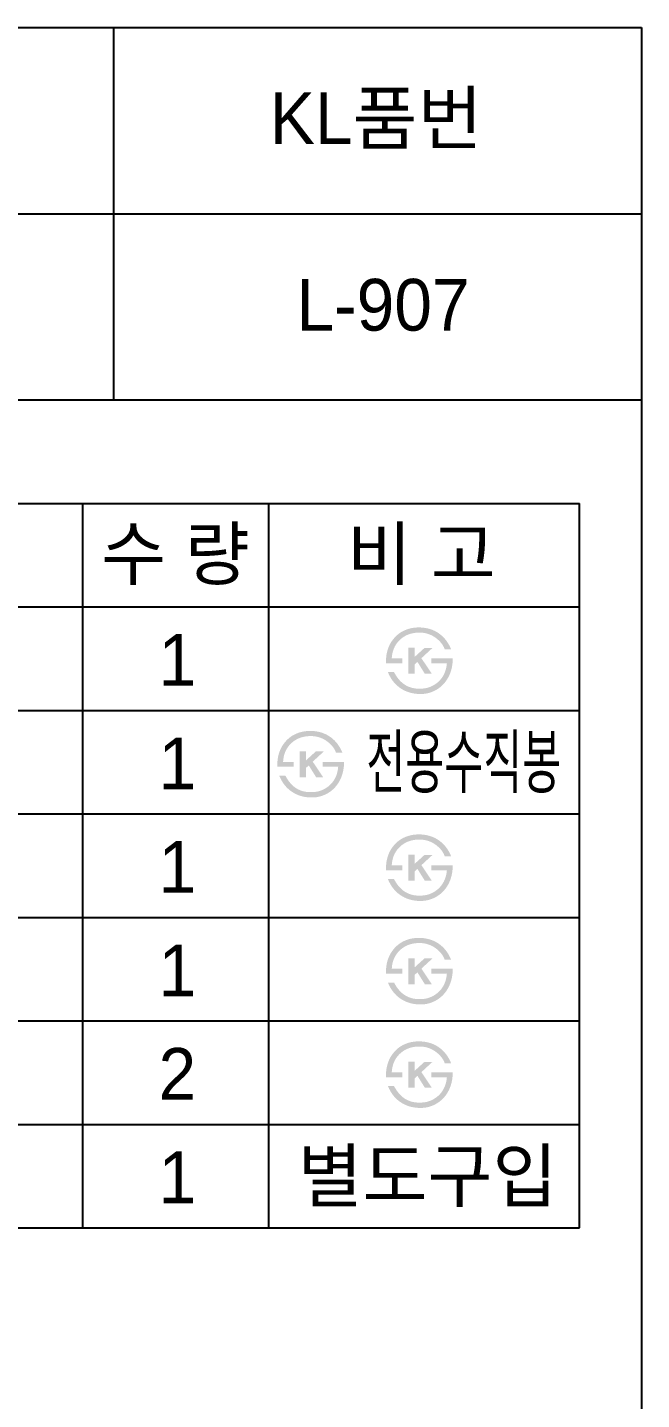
# Model space of a CAD drawing. Header units: millimetres. Extents: x 0 to 3800, y -67 to 2530.
# Drawn here: x 3503 to 3800, y 1867 to 2530 of the extents above; entities that cross this region are included whole.
import ezdxf
from ezdxf.enums import TextEntityAlignment as Align

# ---------------------------------------------------------------- set-up
doc = ezdxf.new("R2010")
doc.units = ezdxf.units.MM
doc.layers.add('TEXT', color=7, linetype='Continuous')
doc.layers.add('도각라인', color=7, linetype='Continuous')
doc.styles.add('타이틀', font='H2GTRM.TTF', dxfattribs={"height": 25})

msp = doc.modelspace()

# ---------------------------------------------------------------- hatches: boundary and pattern name
at = {"layer": 'TEXT'}
for points in [[(3676.58, 2222.79), (3676.56, 2223.2), (3676.55, 2223.61), (3676.55, 2224.02), (3676.56, 2224.42), (3676.57, 2224.83), (3676.59, 2225.23), (3676.63, 2225.63), (3676.67, 2226.03), (3676.71, 2226.42), (3676.77, 2226.82), (3676.84, 2227.21), (3676.91, 2227.6), (3676.99, 2227.99), (3677.09, 2228.37), (3677.19, 2228.76), (3677.29, 2229.14), (3677.42, 2229.52), (3677.54, 2229.9), (3677.68, 2230.28), (3677.83, 2230.65), (3677.98, 2231.01), (3678.15, 2231.37), (3678.32, 2231.72), (3678.49, 2232.07), (3678.68, 2232.41), (3678.88, 2232.74), (3679.08, 2233.07), (3679.29, 2233.39), (3679.51, 2233.71), (3679.74, 2234.02), (3679.98, 2234.32), (3680.48, 2234.94), (3680.75, 2235.24), (3681.03, 2235.54), (3681.31, 2235.83), (3681.6, 2236.1), (3681.9, 2236.37), (3682.2, 2236.63), (3682.51, 2236.88), (3682.83, 2237.12), (3683.15, 2237.36), (3683.48, 2237.58), (3683.82, 2237.79), (3684.17, 2238), (3684.52, 2238.2), (3684.88, 2238.38), (3685.25, 2238.56), (3685.65, 2238.74), (3686.06, 2238.91), (3686.48, 2239.07), (3686.9, 2239.22), (3687.32, 2239.36), (3687.76, 2239.48), (3688.2, 2239.59), (3688.64, 2239.7), (3689.09, 2239.79), (3689.55, 2239.87), (3690.01, 2239.93), (3690.48, 2239.99), (3690.96, 2240.03), (3691.44, 2240.07), (3691.93, 2240.09), (3692.42, 2240.1), (3693.18, 2240.08), (3693.56, 2240.06), (3693.93, 2240.03), (3694.3, 2240), (3694.66, 2239.96), (3695.02, 2239.91), (3695.38, 2239.86), (3695.73, 2239.8), (3696.08, 2239.74), (3696.42, 2239.66), (3696.76, 2239.59), (3697.1, 2239.5), (3697.43, 2239.41), (3697.76, 2239.32), (3698.09, 2239.21), (3698.41, 2239.1), (3698.73, 2238.99), (3699.04, 2238.87), (3699.35, 2238.74), (3699.66, 2238.6), (3699.96, 2238.46), (3700.26, 2238.31), (3700.56, 2238.16), (3700.85, 2238), (3701.14, 2237.83), (3701.42, 2237.66), (3701.7, 2237.48), (3701.98, 2237.29), (3702.25, 2237.1), (3702.52, 2236.9), (3702.78, 2236.7), (3703.2, 2236.35), (3703.61, 2236), (3704.01, 2235.62), (3704.39, 2235.24), (3704.76, 2234.84), (3705.12, 2234.42), (3705.46, 2234), (3705.79, 2233.56), (3706.11, 2233.1), (3706.42, 2232.63), (3706.72, 2232.15), (3707, 2231.65), (3707.27, 2231.14), (3707.52, 2230.62), (3707.77, 2230.08), (3708, 2229.53), (3708, 2229.53), (3704.9, 2229.53), (3704.9, 2229.53), (3704.84, 2229.71), (3704.77, 2229.88), (3704.7, 2230.06), (3704.63, 2230.23), (3704.56, 2230.4), (3704.48, 2230.57), (3704.39, 2230.74), (3704.3, 2230.91), (3704.21, 2231.08), (3704.12, 2231.25), (3704.02, 2231.41), (3703.91, 2231.58), (3703.81, 2231.74), (3703.7, 2231.91), (3703.58, 2232.07), (3703.46, 2232.23), (3703.34, 2232.39), (3703.21, 2232.55), (3702.95, 2232.87), (3702.67, 2233.19), (3702.37, 2233.5), (3702.06, 2233.81), (3701.73, 2234.11), (3701.39, 2234.41), (3701.03, 2234.71), (3700.8, 2234.89), (3700.57, 2235.06), (3700.33, 2235.23), (3700.1, 2235.39), (3699.86, 2235.54), (3699.62, 2235.69), (3699.38, 2235.84), (3699.13, 2235.97), (3698.89, 2236.11), (3698.64, 2236.23), (3698.39, 2236.35), (3698.14, 2236.47), (3697.88, 2236.58), (3697.63, 2236.68), (3697.37, 2236.78), (3697.11, 2236.88), (3696.85, 2236.96), (3696.58, 2237.05), (3696.32, 2237.12), (3696.05, 2237.19), (3695.78, 2237.26), (3695.51, 2237.32), (3695.24, 2237.37), (3694.96, 2237.42), (3694.69, 2237.46), (3694.41, 2237.5), (3694.13, 2237.53), (3693.84, 2237.55), (3693.56, 2237.57), (3693.27, 2237.59), (3692.99, 2237.6), (3692.7, 2237.6), (3692.35, 2237.6), (3692.01, 2237.59), (3691.67, 2237.57), (3691.33, 2237.55), (3691, 2237.52), (3690.67, 2237.48), (3690.34, 2237.44), (3690.02, 2237.39), (3689.7, 2237.33), (3689.39, 2237.27), (3689.08, 2237.2), (3688.77, 2237.13), (3688.47, 2237.05), (3688.17, 2236.96), (3687.87, 2236.86), (3687.58, 2236.76), (3687.29, 2236.66), (3687.01, 2236.54), (3686.73, 2236.42), (3686.45, 2236.29), (3686.18, 2236.16), (3685.91, 2236.02), (3685.64, 2235.87), (3685.38, 2235.72), (3685.12, 2235.56), (3684.87, 2235.39), (3684.62, 2235.22), (3684.37, 2235.04), (3684.13, 2234.86), (3683.89, 2234.66), (3683.65, 2234.46), (3683.42, 2234.26), (3683.19, 2234.04), (3682.96, 2233.82), (3682.74, 2233.59), (3682.53, 2233.36), (3682.32, 2233.13), (3682.12, 2232.89), (3681.93, 2232.64), (3681.75, 2232.39), (3681.57, 2232.14), (3681.39, 2231.89), (3681.23, 2231.62), (3681.07, 2231.36), (3680.92, 2231.09), (3680.77, 2230.82), (3680.64, 2230.54), (3680.51, 2230.25), (3680.38, 2229.97), (3680.26, 2229.68), (3680.15, 2229.38), (3680.05, 2229.08), (3679.95, 2228.78), (3679.86, 2228.47), (3679.78, 2228.15), (3679.7, 2227.84), (3679.63, 2227.51), (3679.57, 2227.19), (3679.51, 2226.86), (3679.46, 2226.52), (3679.42, 2226.18), (3679.38, 2225.84), (3679.35, 2225.49), (3679.33, 2225.14), (3679.33, 2225.14), (3684.51, 2225.14), (3684.51, 2225.14), (3684.51, 2225.14), (3684.51, 2222.79), (3684.51, 2222.79), (3684.51, 2222.79), (3676.58, 2222.79)], [(3690.34, 2225.83), (3695.14, 2230.18), (3699.01, 2230.18), (3693.64, 2225.23), (3698.67, 2217.72), (3695.29, 2217.72), (3691.73, 2223.43), (3690.34, 2222.19), (3690.34, 2217.72), (3687.39, 2217.72), (3687.39, 2230.29), (3690.34, 2230.29)], [(3708.75, 2225.14), (3708.75, 2224.7), (3708.75, 2224.26), (3708.74, 2223.83), (3708.71, 2223.4), (3708.68, 2222.97), (3708.64, 2222.54), (3708.59, 2222.12), (3708.52, 2221.69), (3708.45, 2221.28), (3708.37, 2220.86), (3708.29, 2220.44), (3708.19, 2220.03), (3708.08, 2219.62), (3707.96, 2219.22), (3707.84, 2218.81), (3707.7, 2218.41), (3707.56, 2218.03), (3707.41, 2217.65), (3707.26, 2217.27), (3707.09, 2216.9), (3706.92, 2216.54), (3706.74, 2216.18), (3706.55, 2215.83), (3706.36, 2215.49), (3706.15, 2215.15), (3705.94, 2214.81), (3705.72, 2214.49), (3705.5, 2214.16), (3705.26, 2213.85), (3705.02, 2213.54), (3704.77, 2213.23), (3704.51, 2212.93), (3704.24, 2212.64), (3703.97, 2212.36), (3703.69, 2212.08), (3703.4, 2211.82), (3703.11, 2211.56), (3702.81, 2211.31), (3702.51, 2211.07), (3702.2, 2210.84), (3701.88, 2210.61), (3701.56, 2210.4), (3701.24, 2210.19), (3700.91, 2209.99), (3700.57, 2209.8), (3700.23, 2209.62), (3699.88, 2209.45), (3699.53, 2209.28), (3699.16, 2209.12), (3698.79, 2208.97), (3698.42, 2208.82), (3698.04, 2208.69), (3697.66, 2208.57), (3697.28, 2208.46), (3696.9, 2208.36), (3696.51, 2208.27), (3696.12, 2208.19), (3695.72, 2208.12), (3695.33, 2208.06), (3694.93, 2208.02), (3694.53, 2207.98), (3694.12, 2207.95), (3693.71, 2207.94), (3693.3, 2207.93), (3692.64, 2207.94), (3691.98, 2207.96), (3691.34, 2208.01), (3690.7, 2208.08), (3690.08, 2208.17), (3689.77, 2208.22), (3689.47, 2208.28), (3689.16, 2208.34), (3688.86, 2208.4), (3688.56, 2208.48), (3688.27, 2208.55), (3687.98, 2208.64), (3687.69, 2208.73), (3687.4, 2208.82), (3687.11, 2208.92), (3686.83, 2209.02), (3686.55, 2209.13), (3686.27, 2209.24), (3686, 2209.36), (3685.73, 2209.48), (3685.46, 2209.61), (3685.19, 2209.75), (3684.92, 2209.89), (3684.66, 2210.03), (3684.4, 2210.18), (3684.15, 2210.34), (3683.62, 2210.67), (3683.36, 2210.85), (3683.1, 2211.03), (3682.85, 2211.22), (3682.6, 2211.41), (3682.35, 2211.61), (3682.11, 2211.81), (3681.87, 2212.02), (3681.64, 2212.24), (3681.41, 2212.45), (3681.19, 2212.68), (3680.97, 2212.9), (3680.75, 2213.14), (3680.54, 2213.37), (3680.34, 2213.62), (3680.13, 2213.86), (3679.94, 2214.12), (3679.74, 2214.37), (3679.55, 2214.63), (3679.37, 2214.9), (3679.19, 2215.17), (3679.01, 2215.45), (3678.84, 2215.73), (3678.67, 2216.02), (3678.51, 2216.31), (3678.35, 2216.61), (3678.19, 2216.91), (3678.04, 2217.21), (3677.75, 2217.84), (3677.48, 2218.49), (3677.48, 2218.49), (3680.43, 2218.49), (3680.43, 2218.49), (3680.66, 2218.06), (3680.89, 2217.65), (3681.13, 2217.25), (3681.38, 2216.86), (3681.62, 2216.48), (3681.88, 2216.11), (3682.14, 2215.75), (3682.4, 2215.41), (3682.67, 2215.08), (3682.94, 2214.76), (3683.22, 2214.45), (3683.51, 2214.15), (3683.8, 2213.87), (3684.1, 2213.6), (3684.4, 2213.33), (3684.7, 2213.08), (3684.93, 2212.91), (3685.16, 2212.74), (3685.39, 2212.58), (3685.63, 2212.43), (3685.86, 2212.28), (3686.1, 2212.14), (3686.35, 2212), (3686.59, 2211.87), (3686.84, 2211.74), (3687.09, 2211.63), (3687.34, 2211.51), (3687.6, 2211.41), (3687.86, 2211.31), (3688.12, 2211.21), (3688.39, 2211.12), (3688.66, 2211.04), (3688.93, 2210.96), (3689.2, 2210.89), (3689.48, 2210.83), (3689.76, 2210.77), (3690.04, 2210.72), (3690.32, 2210.67), (3690.61, 2210.63), (3690.9, 2210.59), (3691.19, 2210.57), (3691.49, 2210.54), (3691.79, 2210.53), (3692.09, 2210.52), (3692.39, 2210.51), (3692.7, 2210.51), (3693.01, 2210.52), (3693.87, 2210.54), (3694.14, 2210.56), (3694.41, 2210.58), (3694.68, 2210.6), (3694.95, 2210.63), (3695.21, 2210.67), (3695.48, 2210.71), (3695.74, 2210.76), (3696, 2210.81), (3696.26, 2210.87), (3696.52, 2210.93), (3696.77, 2211), (3697.03, 2211.08), (3697.28, 2211.16), (3697.53, 2211.25), (3697.78, 2211.34), (3698.02, 2211.44), (3698.27, 2211.54), (3698.51, 2211.65), (3698.75, 2211.76), (3698.99, 2211.88), (3699.23, 2212.01), (3699.47, 2212.14), (3699.7, 2212.27), (3699.94, 2212.42), (3700.17, 2212.56), (3700.4, 2212.72), (3700.63, 2212.88), (3700.85, 2213.04), (3701.08, 2213.21), (3701.3, 2213.38), (3701.56, 2213.6), (3701.81, 2213.82), (3702.05, 2214.05), (3702.28, 2214.28), (3702.51, 2214.51), (3702.73, 2214.76), (3702.94, 2215), (3703.15, 2215.25), (3703.35, 2215.51), (3703.54, 2215.77), (3703.73, 2216.04), (3703.9, 2216.31), (3704.07, 2216.58), (3704.24, 2216.86), (3704.39, 2217.15), (3704.54, 2217.44), (3704.68, 2217.74), (3704.82, 2218.04), (3704.95, 2218.35), (3705.07, 2218.66), (3705.18, 2218.97), (3705.28, 2219.3), (3705.38, 2219.62), (3705.47, 2219.95), (3705.56, 2220.29), (3705.64, 2220.63), (3705.71, 2220.98), (3705.77, 2221.33), (3705.82, 2221.69), (3705.87, 2222.05), (3705.91, 2222.42), (3705.95, 2222.79), (3705.95, 2222.79), (3698.52, 2222.79), (3698.52, 2222.79), (3698.52, 2222.79), (3698.52, 2225.14), (3698.52, 2225.14), (3698.52, 2225.14), (3708.75, 2225.14)], [(3624.08, 2172.79), (3624.06, 2173.2), (3624.05, 2173.61), (3624.05, 2174.02), (3624.06, 2174.42), (3624.07, 2174.83), (3624.09, 2175.23), (3624.13, 2175.63), (3624.17, 2176.03), (3624.21, 2176.42), (3624.27, 2176.82), (3624.34, 2177.21), (3624.41, 2177.6), (3624.49, 2177.99), (3624.59, 2178.37), (3624.69, 2178.76), (3624.79, 2179.14), (3624.92, 2179.52), (3625.04, 2179.9), (3625.18, 2180.28), (3625.33, 2180.65), (3625.48, 2181.01), (3625.65, 2181.37), (3625.82, 2181.72), (3625.99, 2182.07), (3626.18, 2182.41), (3626.38, 2182.74), (3626.58, 2183.07), (3626.79, 2183.39), (3627.01, 2183.71), (3627.24, 2184.02), (3627.48, 2184.32), (3627.98, 2184.94), (3628.25, 2185.24), (3628.53, 2185.54), (3628.81, 2185.83), (3629.1, 2186.1), (3629.4, 2186.37), (3629.7, 2186.63), (3630.01, 2186.88), (3630.33, 2187.12), (3630.65, 2187.36), (3630.98, 2187.58), (3631.32, 2187.79), (3631.67, 2188), (3632.02, 2188.2), (3632.38, 2188.38), (3632.75, 2188.56), (3633.15, 2188.74), (3633.56, 2188.91), (3633.98, 2189.07), (3634.4, 2189.22), (3634.82, 2189.36), (3635.26, 2189.48), (3635.7, 2189.59), (3636.14, 2189.7), (3636.59, 2189.79), (3637.05, 2189.87), (3637.51, 2189.93), (3637.98, 2189.99), (3638.46, 2190.03), (3638.94, 2190.07), (3639.43, 2190.09), (3639.92, 2190.1), (3640.68, 2190.08), (3641.06, 2190.06), (3641.43, 2190.03), (3641.8, 2190), (3642.16, 2189.96), (3642.52, 2189.91), (3642.88, 2189.86), (3643.23, 2189.8), (3643.58, 2189.74), (3643.92, 2189.66), (3644.26, 2189.59), (3644.6, 2189.5), (3644.93, 2189.41), (3645.26, 2189.32), (3645.59, 2189.21), (3645.91, 2189.1), (3646.23, 2188.99), (3646.54, 2188.87), (3646.85, 2188.74), (3647.16, 2188.6), (3647.46, 2188.46), (3647.76, 2188.31), (3648.06, 2188.16), (3648.35, 2188), (3648.64, 2187.83), (3648.92, 2187.66), (3649.2, 2187.48), (3649.48, 2187.29), (3649.75, 2187.1), (3650.02, 2186.9), (3650.28, 2186.7), (3650.7, 2186.35), (3651.11, 2186), (3651.51, 2185.62), (3651.89, 2185.24), (3652.26, 2184.84), (3652.62, 2184.42), (3652.96, 2184), (3653.29, 2183.56), (3653.61, 2183.1), (3653.92, 2182.63), (3654.22, 2182.15), (3654.5, 2181.65), (3654.77, 2181.14), (3655.02, 2180.62), (3655.27, 2180.08), (3655.5, 2179.53), (3655.5, 2179.53), (3652.4, 2179.53), (3652.4, 2179.53), (3652.34, 2179.71), (3652.27, 2179.88), (3652.2, 2180.06), (3652.13, 2180.23), (3652.06, 2180.4), (3651.98, 2180.57), (3651.89, 2180.74), (3651.8, 2180.91), (3651.71, 2181.08), (3651.62, 2181.25), (3651.52, 2181.41), (3651.41, 2181.58), (3651.31, 2181.74), (3651.2, 2181.91), (3651.08, 2182.07), (3650.96, 2182.23), (3650.84, 2182.39), (3650.71, 2182.55), (3650.45, 2182.87), (3650.17, 2183.19), (3649.87, 2183.5), (3649.56, 2183.81), (3649.23, 2184.11), (3648.89, 2184.41), (3648.53, 2184.71), (3648.3, 2184.89), (3648.07, 2185.06), (3647.83, 2185.23), (3647.6, 2185.39), (3647.36, 2185.54), (3647.12, 2185.69), (3646.88, 2185.84), (3646.63, 2185.97), (3646.39, 2186.11), (3646.14, 2186.23), (3645.89, 2186.35), (3645.64, 2186.47), (3645.38, 2186.58), (3645.13, 2186.68), (3644.87, 2186.78), (3644.61, 2186.88), (3644.35, 2186.96), (3644.08, 2187.05), (3643.82, 2187.12), (3643.55, 2187.19), (3643.28, 2187.26), (3643.01, 2187.32), (3642.74, 2187.37), (3642.46, 2187.42), (3642.19, 2187.46), (3641.91, 2187.5), (3641.63, 2187.53), (3641.34, 2187.55), (3641.06, 2187.57), (3640.77, 2187.59), (3640.49, 2187.6), (3640.2, 2187.6), (3639.85, 2187.6), (3639.51, 2187.59), (3639.17, 2187.57), (3638.83, 2187.55), (3638.5, 2187.52), (3638.17, 2187.48), (3637.84, 2187.44), (3637.52, 2187.39), (3637.2, 2187.33), (3636.89, 2187.27), (3636.58, 2187.2), (3636.27, 2187.13), (3635.97, 2187.05), (3635.67, 2186.96), (3635.37, 2186.86), (3635.08, 2186.76), (3634.79, 2186.66), (3634.51, 2186.54), (3634.23, 2186.42), (3633.95, 2186.29), (3633.68, 2186.16), (3633.41, 2186.02), (3633.14, 2185.87), (3632.88, 2185.72), (3632.62, 2185.56), (3632.37, 2185.39), (3632.12, 2185.22), (3631.87, 2185.04), (3631.63, 2184.86), (3631.39, 2184.66), (3631.15, 2184.46), (3630.92, 2184.26), (3630.69, 2184.04), (3630.46, 2183.82), (3630.24, 2183.59), (3630.03, 2183.36), (3629.82, 2183.13), (3629.62, 2182.89), (3629.43, 2182.64), (3629.25, 2182.39), (3629.07, 2182.14), (3628.89, 2181.89), (3628.73, 2181.62), (3628.57, 2181.36), (3628.42, 2181.09), (3628.27, 2180.82), (3628.14, 2180.54), (3628.01, 2180.25), (3627.88, 2179.97), (3627.76, 2179.68), (3627.65, 2179.38), (3627.55, 2179.08), (3627.45, 2178.78), (3627.36, 2178.47), (3627.28, 2178.15), (3627.2, 2177.84), (3627.13, 2177.51), (3627.07, 2177.19), (3627.01, 2176.86), (3626.96, 2176.52), (3626.92, 2176.18), (3626.88, 2175.84), (3626.85, 2175.49), (3626.83, 2175.14), (3626.83, 2175.14), (3632.01, 2175.14), (3632.01, 2175.14), (3632.01, 2175.14), (3632.01, 2172.79), (3632.01, 2172.79), (3632.01, 2172.79), (3624.08, 2172.79)], [(3656.25, 2175.14), (3656.25, 2174.7), (3656.25, 2174.26), (3656.24, 2173.83), (3656.21, 2173.4), (3656.18, 2172.97), (3656.14, 2172.54), (3656.09, 2172.12), (3656.02, 2171.69), (3655.95, 2171.28), (3655.87, 2170.86), (3655.79, 2170.44), (3655.69, 2170.03), (3655.58, 2169.62), (3655.46, 2169.22), (3655.34, 2168.81), (3655.2, 2168.41), (3655.06, 2168.03), (3654.91, 2167.65), (3654.76, 2167.27), (3654.59, 2166.9), (3654.42, 2166.54), (3654.24, 2166.18), (3654.05, 2165.83), (3653.86, 2165.49), (3653.65, 2165.15), (3653.44, 2164.81), (3653.22, 2164.49), (3653, 2164.16), (3652.76, 2163.85), (3652.52, 2163.54), (3652.27, 2163.23), (3652.01, 2162.93), (3651.74, 2162.64), (3651.47, 2162.36), (3651.19, 2162.08), (3650.9, 2161.82), (3650.61, 2161.56), (3650.31, 2161.31), (3650.01, 2161.07), (3649.7, 2160.84), (3649.38, 2160.61), (3649.06, 2160.4), (3648.74, 2160.19), (3648.41, 2159.99), (3648.07, 2159.8), (3647.73, 2159.62), (3647.38, 2159.45), (3647.03, 2159.28), (3646.66, 2159.12), (3646.29, 2158.97), (3645.92, 2158.82), (3645.54, 2158.69), (3645.16, 2158.57), (3644.78, 2158.46), (3644.4, 2158.36), (3644.01, 2158.27), (3643.62, 2158.19), (3643.22, 2158.12), (3642.83, 2158.06), (3642.43, 2158.02), (3642.03, 2157.98), (3641.62, 2157.95), (3641.21, 2157.94), (3640.8, 2157.93), (3640.14, 2157.94), (3639.48, 2157.96), (3638.84, 2158.01), (3638.2, 2158.08), (3637.58, 2158.17), (3637.27, 2158.22), (3636.97, 2158.28), (3636.66, 2158.34), (3636.36, 2158.4), (3636.06, 2158.48), (3635.77, 2158.55), (3635.48, 2158.64), (3635.19, 2158.73), (3634.9, 2158.82), (3634.61, 2158.92), (3634.33, 2159.02), (3634.05, 2159.13), (3633.77, 2159.24), (3633.5, 2159.36), (3633.23, 2159.48), (3632.96, 2159.61), (3632.69, 2159.75), (3632.42, 2159.89), (3632.16, 2160.03), (3631.9, 2160.18), (3631.65, 2160.34), (3631.12, 2160.67), (3630.86, 2160.85), (3630.6, 2161.03), (3630.35, 2161.22), (3630.1, 2161.41), (3629.85, 2161.61), (3629.61, 2161.81), (3629.37, 2162.02), (3629.14, 2162.24), (3628.91, 2162.45), (3628.69, 2162.68), (3628.47, 2162.9), (3628.25, 2163.14), (3628.04, 2163.37), (3627.84, 2163.62), (3627.63, 2163.86), (3627.44, 2164.12), (3627.24, 2164.37), (3627.05, 2164.63), (3626.87, 2164.9), (3626.69, 2165.17), (3626.51, 2165.45), (3626.34, 2165.73), (3626.17, 2166.02), (3626.01, 2166.31), (3625.85, 2166.61), (3625.69, 2166.91), (3625.54, 2167.21), (3625.25, 2167.84), (3624.98, 2168.49), (3624.98, 2168.49), (3627.93, 2168.49), (3627.93, 2168.49), (3628.16, 2168.06), (3628.39, 2167.65), (3628.63, 2167.25), (3628.88, 2166.86), (3629.12, 2166.48), (3629.38, 2166.11), (3629.64, 2165.75), (3629.9, 2165.41), (3630.17, 2165.08), (3630.44, 2164.76), (3630.72, 2164.45), (3631.01, 2164.15), (3631.3, 2163.87), (3631.6, 2163.6), (3631.9, 2163.33), (3632.2, 2163.08), (3632.43, 2162.91), (3632.66, 2162.74), (3632.89, 2162.58), (3633.13, 2162.43), (3633.36, 2162.28), (3633.6, 2162.14), (3633.85, 2162), (3634.09, 2161.87), (3634.34, 2161.74), (3634.59, 2161.63), (3634.84, 2161.51), (3635.1, 2161.41), (3635.36, 2161.31), (3635.62, 2161.21), (3635.89, 2161.12), (3636.16, 2161.04), (3636.43, 2160.96), (3636.7, 2160.89), (3636.98, 2160.83), (3637.26, 2160.77), (3637.54, 2160.72), (3637.82, 2160.67), (3638.11, 2160.63), (3638.4, 2160.59), (3638.69, 2160.57), (3638.99, 2160.54), (3639.29, 2160.53), (3639.59, 2160.52), (3639.89, 2160.51), (3640.2, 2160.51), (3640.51, 2160.52), (3641.37, 2160.54), (3641.64, 2160.56), (3641.91, 2160.58), (3642.18, 2160.6), (3642.45, 2160.63), (3642.71, 2160.67), (3642.98, 2160.71), (3643.24, 2160.76), (3643.5, 2160.81), (3643.76, 2160.87), (3644.02, 2160.93), (3644.27, 2161), (3644.53, 2161.08), (3644.78, 2161.16), (3645.03, 2161.25), (3645.28, 2161.34), (3645.52, 2161.44), (3645.77, 2161.54), (3646.01, 2161.65), (3646.25, 2161.76), (3646.49, 2161.88), (3646.73, 2162.01), (3646.97, 2162.14), (3647.2, 2162.27), (3647.44, 2162.42), (3647.67, 2162.56), (3647.9, 2162.72), (3648.13, 2162.88), (3648.35, 2163.04), (3648.58, 2163.21), (3648.8, 2163.38), (3649.06, 2163.6), (3649.31, 2163.82), (3649.55, 2164.05), (3649.78, 2164.28), (3650.01, 2164.51), (3650.23, 2164.76), (3650.44, 2165), (3650.65, 2165.25), (3650.85, 2165.51), (3651.04, 2165.77), (3651.23, 2166.04), (3651.4, 2166.31), (3651.57, 2166.58), (3651.74, 2166.86), (3651.89, 2167.15), (3652.04, 2167.44), (3652.18, 2167.74), (3652.32, 2168.04), (3652.45, 2168.35), (3652.57, 2168.66), (3652.68, 2168.97), (3652.78, 2169.3), (3652.88, 2169.62), (3652.97, 2169.95), (3653.06, 2170.29), (3653.14, 2170.63), (3653.21, 2170.98), (3653.27, 2171.33), (3653.32, 2171.69), (3653.37, 2172.05), (3653.41, 2172.42), (3653.45, 2172.79), (3653.45, 2172.79), (3646.02, 2172.79), (3646.02, 2172.79), (3646.02, 2172.79), (3646.02, 2175.14), (3646.02, 2175.14), (3646.02, 2175.14), (3656.25, 2175.14)], [(3637.84, 2175.83), (3642.64, 2180.18), (3646.51, 2180.18), (3641.14, 2175.23), (3646.17, 2167.72), (3642.79, 2167.72), (3639.23, 2173.43), (3637.84, 2172.19), (3637.84, 2167.72), (3634.89, 2167.72), (3634.89, 2180.29), (3637.84, 2180.29)], [(3676.58, 2122.79), (3676.56, 2123.2), (3676.55, 2123.61), (3676.55, 2124.02), (3676.56, 2124.42), (3676.57, 2124.83), (3676.59, 2125.23), (3676.63, 2125.63), (3676.67, 2126.03), (3676.71, 2126.42), (3676.77, 2126.82), (3676.84, 2127.21), (3676.91, 2127.6), (3676.99, 2127.99), (3677.09, 2128.37), (3677.19, 2128.76), (3677.29, 2129.14), (3677.42, 2129.52), (3677.54, 2129.9), (3677.68, 2130.28), (3677.83, 2130.65), (3677.98, 2131.01), (3678.15, 2131.37), (3678.32, 2131.72), (3678.49, 2132.07), (3678.68, 2132.41), (3678.88, 2132.74), (3679.08, 2133.07), (3679.29, 2133.39), (3679.51, 2133.71), (3679.74, 2134.02), (3679.98, 2134.32), (3680.48, 2134.94), (3680.75, 2135.24), (3681.03, 2135.54), (3681.31, 2135.83), (3681.6, 2136.1), (3681.9, 2136.37), (3682.2, 2136.63), (3682.51, 2136.88), (3682.83, 2137.12), (3683.15, 2137.36), (3683.48, 2137.58), (3683.82, 2137.79), (3684.17, 2138), (3684.52, 2138.2), (3684.88, 2138.38), (3685.25, 2138.56), (3685.65, 2138.74), (3686.06, 2138.91), (3686.48, 2139.07), (3686.9, 2139.22), (3687.32, 2139.36), (3687.76, 2139.48), (3688.2, 2139.59), (3688.64, 2139.7), (3689.09, 2139.79), (3689.55, 2139.87), (3690.01, 2139.93), (3690.48, 2139.99), (3690.96, 2140.03), (3691.44, 2140.07), (3691.93, 2140.09), (3692.42, 2140.1), (3693.18, 2140.08), (3693.56, 2140.06), (3693.93, 2140.03), (3694.3, 2140), (3694.66, 2139.96), (3695.02, 2139.91), (3695.38, 2139.86), (3695.73, 2139.8), (3696.08, 2139.74), (3696.42, 2139.66), (3696.76, 2139.59), (3697.1, 2139.5), (3697.43, 2139.41), (3697.76, 2139.32), (3698.09, 2139.21), (3698.41, 2139.1), (3698.73, 2138.99), (3699.04, 2138.87), (3699.35, 2138.74), (3699.66, 2138.6), (3699.96, 2138.46), (3700.26, 2138.31), (3700.56, 2138.16), (3700.85, 2138), (3701.14, 2137.83), (3701.42, 2137.66), (3701.7, 2137.48), (3701.98, 2137.29), (3702.25, 2137.1), (3702.52, 2136.9), (3702.78, 2136.7), (3703.2, 2136.35), (3703.61, 2136), (3704.01, 2135.62), (3704.39, 2135.24), (3704.76, 2134.84), (3705.12, 2134.42), (3705.46, 2134), (3705.79, 2133.56), (3706.11, 2133.1), (3706.42, 2132.63), (3706.72, 2132.15), (3707, 2131.65), (3707.27, 2131.14), (3707.52, 2130.62), (3707.77, 2130.08), (3708, 2129.53), (3708, 2129.53), (3704.9, 2129.53), (3704.9, 2129.53), (3704.84, 2129.71), (3704.77, 2129.88), (3704.7, 2130.06), (3704.63, 2130.23), (3704.56, 2130.4), (3704.48, 2130.57), (3704.39, 2130.74), (3704.3, 2130.91), (3704.21, 2131.08), (3704.12, 2131.25), (3704.02, 2131.41), (3703.91, 2131.58), (3703.81, 2131.74), (3703.7, 2131.91), (3703.58, 2132.07), (3703.46, 2132.23), (3703.34, 2132.39), (3703.21, 2132.55), (3702.95, 2132.87), (3702.67, 2133.19), (3702.37, 2133.5), (3702.06, 2133.81), (3701.73, 2134.11), (3701.39, 2134.41), (3701.03, 2134.71), (3700.8, 2134.89), (3700.57, 2135.06), (3700.33, 2135.23), (3700.1, 2135.39), (3699.86, 2135.54), (3699.62, 2135.69), (3699.38, 2135.84), (3699.13, 2135.97), (3698.89, 2136.11), (3698.64, 2136.23), (3698.39, 2136.35), (3698.14, 2136.47), (3697.88, 2136.58), (3697.63, 2136.68), (3697.37, 2136.78), (3697.11, 2136.88), (3696.85, 2136.96), (3696.58, 2137.05), (3696.32, 2137.12), (3696.05, 2137.19), (3695.78, 2137.26), (3695.51, 2137.32), (3695.24, 2137.37), (3694.96, 2137.42), (3694.69, 2137.46), (3694.41, 2137.5), (3694.13, 2137.53), (3693.84, 2137.55), (3693.56, 2137.57), (3693.27, 2137.59), (3692.99, 2137.6), (3692.7, 2137.6), (3692.35, 2137.6), (3692.01, 2137.59), (3691.67, 2137.57), (3691.33, 2137.55), (3691, 2137.52), (3690.67, 2137.48), (3690.34, 2137.44), (3690.02, 2137.39), (3689.7, 2137.33), (3689.39, 2137.27), (3689.08, 2137.2), (3688.77, 2137.13), (3688.47, 2137.05), (3688.17, 2136.96), (3687.87, 2136.86), (3687.58, 2136.76), (3687.29, 2136.66), (3687.01, 2136.54), (3686.73, 2136.42), (3686.45, 2136.29), (3686.18, 2136.16), (3685.91, 2136.02), (3685.64, 2135.87), (3685.38, 2135.72), (3685.12, 2135.56), (3684.87, 2135.39), (3684.62, 2135.22), (3684.37, 2135.04), (3684.13, 2134.86), (3683.89, 2134.66), (3683.65, 2134.46), (3683.42, 2134.26), (3683.19, 2134.04), (3682.96, 2133.82), (3682.74, 2133.59), (3682.53, 2133.36), (3682.32, 2133.13), (3682.12, 2132.89), (3681.93, 2132.64), (3681.75, 2132.39), (3681.57, 2132.14), (3681.39, 2131.89), (3681.23, 2131.62), (3681.07, 2131.36), (3680.92, 2131.09), (3680.77, 2130.82), (3680.64, 2130.54), (3680.51, 2130.25), (3680.38, 2129.97), (3680.26, 2129.68), (3680.15, 2129.38), (3680.05, 2129.08), (3679.95, 2128.78), (3679.86, 2128.47), (3679.78, 2128.15), (3679.7, 2127.84), (3679.63, 2127.51), (3679.57, 2127.19), (3679.51, 2126.86), (3679.46, 2126.52), (3679.42, 2126.18), (3679.38, 2125.84), (3679.35, 2125.49), (3679.33, 2125.14), (3679.33, 2125.14), (3684.51, 2125.14), (3684.51, 2125.14), (3684.51, 2125.14), (3684.51, 2122.79), (3684.51, 2122.79), (3684.51, 2122.79), (3676.58, 2122.79)], [(3690.34, 2125.83), (3695.14, 2130.18), (3699.01, 2130.18), (3693.64, 2125.23), (3698.67, 2117.72), (3695.29, 2117.72), (3691.73, 2123.43), (3690.34, 2122.19), (3690.34, 2117.72), (3687.39, 2117.72), (3687.39, 2130.29), (3690.34, 2130.29)], [(3708.75, 2125.14), (3708.75, 2124.7), (3708.75, 2124.26), (3708.74, 2123.83), (3708.71, 2123.4), (3708.68, 2122.97), (3708.64, 2122.54), (3708.59, 2122.12), (3708.52, 2121.69), (3708.45, 2121.28), (3708.37, 2120.86), (3708.29, 2120.44), (3708.19, 2120.03), (3708.08, 2119.62), (3707.96, 2119.22), (3707.84, 2118.81), (3707.7, 2118.41), (3707.56, 2118.03), (3707.41, 2117.65), (3707.26, 2117.27), (3707.09, 2116.9), (3706.92, 2116.54), (3706.74, 2116.18), (3706.55, 2115.83), (3706.36, 2115.49), (3706.15, 2115.15), (3705.94, 2114.81), (3705.72, 2114.49), (3705.5, 2114.16), (3705.26, 2113.85), (3705.02, 2113.54), (3704.77, 2113.23), (3704.51, 2112.93), (3704.24, 2112.64), (3703.97, 2112.36), (3703.69, 2112.08), (3703.4, 2111.82), (3703.11, 2111.56), (3702.81, 2111.31), (3702.51, 2111.07), (3702.2, 2110.84), (3701.88, 2110.61), (3701.56, 2110.4), (3701.24, 2110.19), (3700.91, 2109.99), (3700.57, 2109.8), (3700.23, 2109.62), (3699.88, 2109.45), (3699.53, 2109.28), (3699.16, 2109.12), (3698.79, 2108.97), (3698.42, 2108.82), (3698.04, 2108.69), (3697.66, 2108.57), (3697.28, 2108.46), (3696.9, 2108.36), (3696.51, 2108.27), (3696.12, 2108.19), (3695.72, 2108.12), (3695.33, 2108.06), (3694.93, 2108.02), (3694.53, 2107.98), (3694.12, 2107.95), (3693.71, 2107.94), (3693.3, 2107.93), (3692.64, 2107.94), (3691.98, 2107.96), (3691.34, 2108.01), (3690.7, 2108.08), (3690.08, 2108.17), (3689.77, 2108.22), (3689.47, 2108.28), (3689.16, 2108.34), (3688.86, 2108.4), (3688.56, 2108.48), (3688.27, 2108.55), (3687.98, 2108.64), (3687.69, 2108.73), (3687.4, 2108.82), (3687.11, 2108.92), (3686.83, 2109.02), (3686.55, 2109.13), (3686.27, 2109.24), (3686, 2109.36), (3685.73, 2109.48), (3685.46, 2109.61), (3685.19, 2109.75), (3684.92, 2109.89), (3684.66, 2110.03), (3684.4, 2110.18), (3684.15, 2110.34), (3683.62, 2110.67), (3683.36, 2110.85), (3683.1, 2111.03), (3682.85, 2111.22), (3682.6, 2111.41), (3682.35, 2111.61), (3682.11, 2111.81), (3681.87, 2112.02), (3681.64, 2112.24), (3681.41, 2112.45), (3681.19, 2112.68), (3680.97, 2112.9), (3680.75, 2113.14), (3680.54, 2113.37), (3680.34, 2113.62), (3680.13, 2113.86), (3679.94, 2114.12), (3679.74, 2114.37), (3679.55, 2114.63), (3679.37, 2114.9), (3679.19, 2115.17), (3679.01, 2115.45), (3678.84, 2115.73), (3678.67, 2116.02), (3678.51, 2116.31), (3678.35, 2116.61), (3678.19, 2116.91), (3678.04, 2117.21), (3677.75, 2117.84), (3677.48, 2118.49), (3677.48, 2118.49), (3680.43, 2118.49), (3680.43, 2118.49), (3680.66, 2118.06), (3680.89, 2117.65), (3681.13, 2117.25), (3681.38, 2116.86), (3681.62, 2116.48), (3681.88, 2116.11), (3682.14, 2115.75), (3682.4, 2115.41), (3682.67, 2115.08), (3682.94, 2114.76), (3683.22, 2114.45), (3683.51, 2114.15), (3683.8, 2113.87), (3684.1, 2113.6), (3684.4, 2113.33), (3684.7, 2113.08), (3684.93, 2112.91), (3685.16, 2112.74), (3685.39, 2112.58), (3685.63, 2112.43), (3685.86, 2112.28), (3686.1, 2112.14), (3686.35, 2112), (3686.59, 2111.87), (3686.84, 2111.74), (3687.09, 2111.63), (3687.34, 2111.51), (3687.6, 2111.41), (3687.86, 2111.31), (3688.12, 2111.21), (3688.39, 2111.12), (3688.66, 2111.04), (3688.93, 2110.96), (3689.2, 2110.89), (3689.48, 2110.83), (3689.76, 2110.77), (3690.04, 2110.72), (3690.32, 2110.67), (3690.61, 2110.63), (3690.9, 2110.59), (3691.19, 2110.57), (3691.49, 2110.54), (3691.79, 2110.53), (3692.09, 2110.52), (3692.39, 2110.51), (3692.7, 2110.51), (3693.01, 2110.52), (3693.87, 2110.54), (3694.14, 2110.56), (3694.41, 2110.58), (3694.68, 2110.6), (3694.95, 2110.63), (3695.21, 2110.67), (3695.48, 2110.71), (3695.74, 2110.76), (3696, 2110.81), (3696.26, 2110.87), (3696.52, 2110.93), (3696.77, 2111), (3697.03, 2111.08), (3697.28, 2111.16), (3697.53, 2111.25), (3697.78, 2111.34), (3698.02, 2111.44), (3698.27, 2111.54), (3698.51, 2111.65), (3698.75, 2111.76), (3698.99, 2111.88), (3699.23, 2112.01), (3699.47, 2112.14), (3699.7, 2112.27), (3699.94, 2112.42), (3700.17, 2112.56), (3700.4, 2112.72), (3700.63, 2112.88), (3700.85, 2113.04), (3701.08, 2113.21), (3701.3, 2113.38), (3701.56, 2113.6), (3701.81, 2113.82), (3702.05, 2114.05), (3702.28, 2114.28), (3702.51, 2114.51), (3702.73, 2114.76), (3702.94, 2115), (3703.15, 2115.25), (3703.35, 2115.51), (3703.54, 2115.77), (3703.73, 2116.04), (3703.9, 2116.31), (3704.07, 2116.58), (3704.24, 2116.86), (3704.39, 2117.15), (3704.54, 2117.44), (3704.68, 2117.74), (3704.82, 2118.04), (3704.95, 2118.35), (3705.07, 2118.66), (3705.18, 2118.97), (3705.28, 2119.3), (3705.38, 2119.62), (3705.47, 2119.95), (3705.56, 2120.29), (3705.64, 2120.63), (3705.71, 2120.98), (3705.77, 2121.33), (3705.82, 2121.69), (3705.87, 2122.05), (3705.91, 2122.42), (3705.95, 2122.79), (3705.95, 2122.79), (3698.52, 2122.79), (3698.52, 2122.79), (3698.52, 2122.79), (3698.52, 2125.14), (3698.52, 2125.14), (3698.52, 2125.14), (3708.75, 2125.14)], [(3676.58, 2072.79), (3676.56, 2073.2), (3676.55, 2073.61), (3676.55, 2074.02), (3676.56, 2074.42), (3676.57, 2074.83), (3676.59, 2075.23), (3676.63, 2075.63), (3676.67, 2076.03), (3676.71, 2076.42), (3676.77, 2076.82), (3676.84, 2077.21), (3676.91, 2077.6), (3676.99, 2077.99), (3677.09, 2078.37), (3677.19, 2078.76), (3677.29, 2079.14), (3677.42, 2079.52), (3677.54, 2079.9), (3677.68, 2080.28), (3677.83, 2080.65), (3677.98, 2081.01), (3678.15, 2081.37), (3678.32, 2081.72), (3678.49, 2082.07), (3678.68, 2082.41), (3678.88, 2082.74), (3679.08, 2083.07), (3679.29, 2083.39), (3679.51, 2083.71), (3679.74, 2084.02), (3679.98, 2084.32), (3680.48, 2084.94), (3680.75, 2085.24), (3681.03, 2085.54), (3681.31, 2085.83), (3681.6, 2086.1), (3681.9, 2086.37), (3682.2, 2086.63), (3682.51, 2086.88), (3682.83, 2087.12), (3683.15, 2087.36), (3683.48, 2087.58), (3683.82, 2087.79), (3684.17, 2088), (3684.52, 2088.2), (3684.88, 2088.38), (3685.25, 2088.56), (3685.65, 2088.74), (3686.06, 2088.91), (3686.48, 2089.07), (3686.9, 2089.22), (3687.32, 2089.36), (3687.76, 2089.48), (3688.2, 2089.59), (3688.64, 2089.7), (3689.09, 2089.79), (3689.55, 2089.87), (3690.01, 2089.93), (3690.48, 2089.99), (3690.96, 2090.03), (3691.44, 2090.07), (3691.93, 2090.09), (3692.42, 2090.1), (3693.18, 2090.08), (3693.56, 2090.06), (3693.93, 2090.03), (3694.3, 2090), (3694.66, 2089.96), (3695.02, 2089.91), (3695.38, 2089.86), (3695.73, 2089.8), (3696.08, 2089.74), (3696.42, 2089.66), (3696.76, 2089.59), (3697.1, 2089.5), (3697.43, 2089.41), (3697.76, 2089.32), (3698.09, 2089.21), (3698.41, 2089.1), (3698.73, 2088.99), (3699.04, 2088.87), (3699.35, 2088.74), (3699.66, 2088.6), (3699.96, 2088.46), (3700.26, 2088.31), (3700.56, 2088.16), (3700.85, 2088), (3701.14, 2087.83), (3701.42, 2087.66), (3701.7, 2087.48), (3701.98, 2087.29), (3702.25, 2087.1), (3702.52, 2086.9), (3702.78, 2086.7), (3703.2, 2086.35), (3703.61, 2086), (3704.01, 2085.62), (3704.39, 2085.24), (3704.76, 2084.84), (3705.12, 2084.42), (3705.46, 2084), (3705.79, 2083.56), (3706.11, 2083.1), (3706.42, 2082.63), (3706.72, 2082.15), (3707, 2081.65), (3707.27, 2081.14), (3707.52, 2080.62), (3707.77, 2080.08), (3708, 2079.53), (3708, 2079.53), (3704.9, 2079.53), (3704.9, 2079.53), (3704.84, 2079.71), (3704.77, 2079.88), (3704.7, 2080.06), (3704.63, 2080.23), (3704.56, 2080.4), (3704.48, 2080.57), (3704.39, 2080.74), (3704.3, 2080.91), (3704.21, 2081.08), (3704.12, 2081.25), (3704.02, 2081.41), (3703.91, 2081.58), (3703.81, 2081.74), (3703.7, 2081.91), (3703.58, 2082.07), (3703.46, 2082.23), (3703.34, 2082.39), (3703.21, 2082.55), (3702.95, 2082.87), (3702.67, 2083.19), (3702.37, 2083.5), (3702.06, 2083.81), (3701.73, 2084.11), (3701.39, 2084.41), (3701.03, 2084.71), (3700.8, 2084.89), (3700.57, 2085.06), (3700.33, 2085.23), (3700.1, 2085.39), (3699.86, 2085.54), (3699.62, 2085.69), (3699.38, 2085.84), (3699.13, 2085.97), (3698.89, 2086.11), (3698.64, 2086.23), (3698.39, 2086.35), (3698.14, 2086.47), (3697.88, 2086.58), (3697.63, 2086.68), (3697.37, 2086.78), (3697.11, 2086.88), (3696.85, 2086.96), (3696.58, 2087.05), (3696.32, 2087.12), (3696.05, 2087.19), (3695.78, 2087.26), (3695.51, 2087.32), (3695.24, 2087.37), (3694.96, 2087.42), (3694.69, 2087.46), (3694.41, 2087.5), (3694.13, 2087.53), (3693.84, 2087.55), (3693.56, 2087.57), (3693.27, 2087.59), (3692.99, 2087.6), (3692.7, 2087.6), (3692.35, 2087.6), (3692.01, 2087.59), (3691.67, 2087.57), (3691.33, 2087.55), (3691, 2087.52), (3690.67, 2087.48), (3690.34, 2087.44), (3690.02, 2087.39), (3689.7, 2087.33), (3689.39, 2087.27), (3689.08, 2087.2), (3688.77, 2087.13), (3688.47, 2087.05), (3688.17, 2086.96), (3687.87, 2086.86), (3687.58, 2086.76), (3687.29, 2086.66), (3687.01, 2086.54), (3686.73, 2086.42), (3686.45, 2086.29), (3686.18, 2086.16), (3685.91, 2086.02), (3685.64, 2085.87), (3685.38, 2085.72), (3685.12, 2085.56), (3684.87, 2085.39), (3684.62, 2085.22), (3684.37, 2085.04), (3684.13, 2084.86), (3683.89, 2084.66), (3683.65, 2084.46), (3683.42, 2084.26), (3683.19, 2084.04), (3682.96, 2083.82), (3682.74, 2083.59), (3682.53, 2083.36), (3682.32, 2083.13), (3682.12, 2082.89), (3681.93, 2082.64), (3681.75, 2082.39), (3681.57, 2082.14), (3681.39, 2081.89), (3681.23, 2081.62), (3681.07, 2081.36), (3680.92, 2081.09), (3680.77, 2080.82), (3680.64, 2080.54), (3680.51, 2080.25), (3680.38, 2079.97), (3680.26, 2079.68), (3680.15, 2079.38), (3680.05, 2079.08), (3679.95, 2078.78), (3679.86, 2078.47), (3679.78, 2078.15), (3679.7, 2077.84), (3679.63, 2077.51), (3679.57, 2077.19), (3679.51, 2076.86), (3679.46, 2076.52), (3679.42, 2076.18), (3679.38, 2075.84), (3679.35, 2075.49), (3679.33, 2075.14), (3679.33, 2075.14), (3684.51, 2075.14), (3684.51, 2075.14), (3684.51, 2075.14), (3684.51, 2072.79), (3684.51, 2072.79), (3684.51, 2072.79), (3676.58, 2072.79)], [(3708.75, 2075.14), (3708.75, 2074.7), (3708.75, 2074.26), (3708.74, 2073.83), (3708.71, 2073.4), (3708.68, 2072.97), (3708.64, 2072.54), (3708.59, 2072.12), (3708.52, 2071.69), (3708.45, 2071.28), (3708.37, 2070.86), (3708.29, 2070.44), (3708.19, 2070.03), (3708.08, 2069.62), (3707.96, 2069.22), (3707.84, 2068.81), (3707.7, 2068.41), (3707.56, 2068.03), (3707.41, 2067.65), (3707.26, 2067.27), (3707.09, 2066.9), (3706.92, 2066.54), (3706.74, 2066.18), (3706.55, 2065.83), (3706.36, 2065.49), (3706.15, 2065.15), (3705.94, 2064.81), (3705.72, 2064.49), (3705.5, 2064.16), (3705.26, 2063.85), (3705.02, 2063.54), (3704.77, 2063.23), (3704.51, 2062.93), (3704.24, 2062.64), (3703.97, 2062.36), (3703.69, 2062.08), (3703.4, 2061.82), (3703.11, 2061.56), (3702.81, 2061.31), (3702.51, 2061.07), (3702.2, 2060.84), (3701.88, 2060.61), (3701.56, 2060.4), (3701.24, 2060.19), (3700.91, 2059.99), (3700.57, 2059.8), (3700.23, 2059.62), (3699.88, 2059.45), (3699.53, 2059.28), (3699.16, 2059.12), (3698.79, 2058.97), (3698.42, 2058.82), (3698.04, 2058.69), (3697.66, 2058.57), (3697.28, 2058.46), (3696.9, 2058.36), (3696.51, 2058.27), (3696.12, 2058.19), (3695.72, 2058.12), (3695.33, 2058.06), (3694.93, 2058.02), (3694.53, 2057.98), (3694.12, 2057.95), (3693.71, 2057.94), (3693.3, 2057.93), (3692.64, 2057.94), (3691.98, 2057.96), (3691.34, 2058.01), (3690.7, 2058.08), (3690.08, 2058.17), (3689.77, 2058.22), (3689.47, 2058.28), (3689.16, 2058.34), (3688.86, 2058.4), (3688.56, 2058.48), (3688.27, 2058.55), (3687.98, 2058.64), (3687.69, 2058.73), (3687.4, 2058.82), (3687.11, 2058.92), (3686.83, 2059.02), (3686.55, 2059.13), (3686.27, 2059.24), (3686, 2059.36), (3685.73, 2059.48), (3685.46, 2059.61), (3685.19, 2059.75), (3684.92, 2059.89), (3684.66, 2060.03), (3684.4, 2060.18), (3684.15, 2060.34), (3683.62, 2060.67), (3683.36, 2060.85), (3683.1, 2061.03), (3682.85, 2061.22), (3682.6, 2061.41), (3682.35, 2061.61), (3682.11, 2061.81), (3681.87, 2062.02), (3681.64, 2062.24), (3681.41, 2062.45), (3681.19, 2062.68), (3680.97, 2062.9), (3680.75, 2063.14), (3680.54, 2063.37), (3680.34, 2063.62), (3680.13, 2063.86), (3679.94, 2064.12), (3679.74, 2064.37), (3679.55, 2064.63), (3679.37, 2064.9), (3679.19, 2065.17), (3679.01, 2065.45), (3678.84, 2065.73), (3678.67, 2066.02), (3678.51, 2066.31), (3678.35, 2066.61), (3678.19, 2066.91), (3678.04, 2067.21), (3677.75, 2067.84), (3677.48, 2068.49), (3677.48, 2068.49), (3680.43, 2068.49), (3680.43, 2068.49), (3680.66, 2068.06), (3680.89, 2067.65), (3681.13, 2067.25), (3681.38, 2066.86), (3681.62, 2066.48), (3681.88, 2066.11), (3682.14, 2065.75), (3682.4, 2065.41), (3682.67, 2065.08), (3682.94, 2064.76), (3683.22, 2064.45), (3683.51, 2064.15), (3683.8, 2063.87), (3684.1, 2063.6), (3684.4, 2063.33), (3684.7, 2063.08), (3684.93, 2062.91), (3685.16, 2062.74), (3685.39, 2062.58), (3685.63, 2062.43), (3685.86, 2062.28), (3686.1, 2062.14), (3686.35, 2062), (3686.59, 2061.87), (3686.84, 2061.74), (3687.09, 2061.63), (3687.34, 2061.51), (3687.6, 2061.41), (3687.86, 2061.31), (3688.12, 2061.21), (3688.39, 2061.12), (3688.66, 2061.04), (3688.93, 2060.96), (3689.2, 2060.89), (3689.48, 2060.83), (3689.76, 2060.77), (3690.04, 2060.72), (3690.32, 2060.67), (3690.61, 2060.63), (3690.9, 2060.59), (3691.19, 2060.57), (3691.49, 2060.54), (3691.79, 2060.53), (3692.09, 2060.52), (3692.39, 2060.51), (3692.7, 2060.51), (3693.01, 2060.52), (3693.87, 2060.54), (3694.14, 2060.56), (3694.41, 2060.58), (3694.68, 2060.6), (3694.95, 2060.63), (3695.21, 2060.67), (3695.48, 2060.71), (3695.74, 2060.76), (3696, 2060.81), (3696.26, 2060.87), (3696.52, 2060.93), (3696.77, 2061), (3697.03, 2061.08), (3697.28, 2061.16), (3697.53, 2061.25), (3697.78, 2061.34), (3698.02, 2061.44), (3698.27, 2061.54), (3698.51, 2061.65), (3698.75, 2061.76), (3698.99, 2061.88), (3699.23, 2062.01), (3699.47, 2062.14), (3699.7, 2062.27), (3699.94, 2062.42), (3700.17, 2062.56), (3700.4, 2062.72), (3700.63, 2062.88), (3700.85, 2063.04), (3701.08, 2063.21), (3701.3, 2063.38), (3701.56, 2063.6), (3701.81, 2063.82), (3702.05, 2064.05), (3702.28, 2064.28), (3702.51, 2064.51), (3702.73, 2064.76), (3702.94, 2065), (3703.15, 2065.25), (3703.35, 2065.51), (3703.54, 2065.77), (3703.73, 2066.04), (3703.9, 2066.31), (3704.07, 2066.58), (3704.24, 2066.86), (3704.39, 2067.15), (3704.54, 2067.44), (3704.68, 2067.74), (3704.82, 2068.04), (3704.95, 2068.35), (3705.07, 2068.66), (3705.18, 2068.97), (3705.28, 2069.3), (3705.38, 2069.62), (3705.47, 2069.95), (3705.56, 2070.29), (3705.64, 2070.63), (3705.71, 2070.98), (3705.77, 2071.33), (3705.82, 2071.69), (3705.87, 2072.05), (3705.91, 2072.42), (3705.95, 2072.79), (3705.95, 2072.79), (3698.52, 2072.79), (3698.52, 2072.79), (3698.52, 2072.79), (3698.52, 2075.14), (3698.52, 2075.14), (3698.52, 2075.14), (3708.75, 2075.14)], [(3690.34, 2075.83), (3695.14, 2080.18), (3699.01, 2080.18), (3693.64, 2075.23), (3698.67, 2067.72), (3695.29, 2067.72), (3691.73, 2073.43), (3690.34, 2072.19), (3690.34, 2067.72), (3687.39, 2067.72), (3687.39, 2080.29), (3690.34, 2080.29)], [(3676.58, 2022.79), (3676.56, 2023.2), (3676.55, 2023.61), (3676.55, 2024.02), (3676.56, 2024.42), (3676.57, 2024.83), (3676.59, 2025.23), (3676.63, 2025.63), (3676.67, 2026.03), (3676.71, 2026.42), (3676.77, 2026.82), (3676.84, 2027.21), (3676.91, 2027.6), (3676.99, 2027.99), (3677.09, 2028.37), (3677.19, 2028.76), (3677.29, 2029.14), (3677.42, 2029.52), (3677.54, 2029.9), (3677.68, 2030.28), (3677.83, 2030.65), (3677.98, 2031.01), (3678.15, 2031.37), (3678.32, 2031.72), (3678.49, 2032.07), (3678.68, 2032.41), (3678.88, 2032.74), (3679.08, 2033.07), (3679.29, 2033.39), (3679.51, 2033.71), (3679.74, 2034.02), (3679.98, 2034.32), (3680.48, 2034.94), (3680.75, 2035.24), (3681.03, 2035.54), (3681.31, 2035.83), (3681.6, 2036.1), (3681.9, 2036.37), (3682.2, 2036.63), (3682.51, 2036.88), (3682.83, 2037.12), (3683.15, 2037.36), (3683.48, 2037.58), (3683.82, 2037.79), (3684.17, 2038), (3684.52, 2038.2), (3684.88, 2038.38), (3685.25, 2038.56), (3685.65, 2038.74), (3686.06, 2038.91), (3686.48, 2039.07), (3686.9, 2039.22), (3687.32, 2039.36), (3687.76, 2039.48), (3688.2, 2039.59), (3688.64, 2039.7), (3689.09, 2039.79), (3689.55, 2039.87), (3690.01, 2039.93), (3690.48, 2039.99), (3690.96, 2040.03), (3691.44, 2040.07), (3691.93, 2040.09), (3692.42, 2040.1), (3693.18, 2040.08), (3693.56, 2040.06), (3693.93, 2040.03), (3694.3, 2040), (3694.66, 2039.96), (3695.02, 2039.91), (3695.38, 2039.86), (3695.73, 2039.8), (3696.08, 2039.74), (3696.42, 2039.66), (3696.76, 2039.59), (3697.1, 2039.5), (3697.43, 2039.41), (3697.76, 2039.32), (3698.09, 2039.21), (3698.41, 2039.1), (3698.73, 2038.99), (3699.04, 2038.87), (3699.35, 2038.74), (3699.66, 2038.6), (3699.96, 2038.46), (3700.26, 2038.31), (3700.56, 2038.16), (3700.85, 2038), (3701.14, 2037.83), (3701.42, 2037.66), (3701.7, 2037.48), (3701.98, 2037.29), (3702.25, 2037.1), (3702.52, 2036.9), (3702.78, 2036.7), (3703.2, 2036.35), (3703.61, 2036), (3704.01, 2035.62), (3704.39, 2035.24), (3704.76, 2034.84), (3705.12, 2034.42), (3705.46, 2034), (3705.79, 2033.56), (3706.11, 2033.1), (3706.42, 2032.63), (3706.72, 2032.15), (3707, 2031.65), (3707.27, 2031.14), (3707.52, 2030.62), (3707.77, 2030.08), (3708, 2029.53), (3708, 2029.53), (3704.9, 2029.53), (3704.9, 2029.53), (3704.84, 2029.71), (3704.77, 2029.88), (3704.7, 2030.06), (3704.63, 2030.23), (3704.56, 2030.4), (3704.48, 2030.57), (3704.39, 2030.74), (3704.3, 2030.91), (3704.21, 2031.08), (3704.12, 2031.25), (3704.02, 2031.41), (3703.91, 2031.58), (3703.81, 2031.74), (3703.7, 2031.91), (3703.58, 2032.07), (3703.46, 2032.23), (3703.34, 2032.39), (3703.21, 2032.55), (3702.95, 2032.87), (3702.67, 2033.19), (3702.37, 2033.5), (3702.06, 2033.81), (3701.73, 2034.11), (3701.39, 2034.41), (3701.03, 2034.71), (3700.8, 2034.89), (3700.57, 2035.06), (3700.33, 2035.23), (3700.1, 2035.39), (3699.86, 2035.54), (3699.62, 2035.69), (3699.38, 2035.84), (3699.13, 2035.97), (3698.89, 2036.11), (3698.64, 2036.23), (3698.39, 2036.35), (3698.14, 2036.47), (3697.88, 2036.58), (3697.63, 2036.68), (3697.37, 2036.78), (3697.11, 2036.88), (3696.85, 2036.96), (3696.58, 2037.05), (3696.32, 2037.12), (3696.05, 2037.19), (3695.78, 2037.26), (3695.51, 2037.32), (3695.24, 2037.37), (3694.96, 2037.42), (3694.69, 2037.46), (3694.41, 2037.5), (3694.13, 2037.53), (3693.84, 2037.55), (3693.56, 2037.57), (3693.27, 2037.59), (3692.99, 2037.6), (3692.7, 2037.6), (3692.35, 2037.6), (3692.01, 2037.59), (3691.67, 2037.57), (3691.33, 2037.55), (3691, 2037.52), (3690.67, 2037.48), (3690.34, 2037.44), (3690.02, 2037.39), (3689.7, 2037.33), (3689.39, 2037.27), (3689.08, 2037.2), (3688.77, 2037.13), (3688.47, 2037.05), (3688.17, 2036.96), (3687.87, 2036.86), (3687.58, 2036.76), (3687.29, 2036.66), (3687.01, 2036.54), (3686.73, 2036.42), (3686.45, 2036.29), (3686.18, 2036.16), (3685.91, 2036.02), (3685.64, 2035.87), (3685.38, 2035.72), (3685.12, 2035.56), (3684.87, 2035.39), (3684.62, 2035.22), (3684.37, 2035.04), (3684.13, 2034.86), (3683.89, 2034.66), (3683.65, 2034.46), (3683.42, 2034.26), (3683.19, 2034.04), (3682.96, 2033.82), (3682.74, 2033.59), (3682.53, 2033.36), (3682.32, 2033.13), (3682.12, 2032.89), (3681.93, 2032.64), (3681.75, 2032.39), (3681.57, 2032.14), (3681.39, 2031.89), (3681.23, 2031.62), (3681.07, 2031.36), (3680.92, 2031.09), (3680.77, 2030.82), (3680.64, 2030.54), (3680.51, 2030.25), (3680.38, 2029.97), (3680.26, 2029.68), (3680.15, 2029.38), (3680.05, 2029.08), (3679.95, 2028.78), (3679.86, 2028.47), (3679.78, 2028.15), (3679.7, 2027.84), (3679.63, 2027.51), (3679.57, 2027.19), (3679.51, 2026.86), (3679.46, 2026.52), (3679.42, 2026.18), (3679.38, 2025.84), (3679.35, 2025.49), (3679.33, 2025.14), (3679.33, 2025.14), (3684.51, 2025.14), (3684.51, 2025.14), (3684.51, 2025.14), (3684.51, 2022.79), (3684.51, 2022.79), (3684.51, 2022.79), (3676.58, 2022.79)], [(3690.34, 2025.83), (3695.14, 2030.18), (3699.01, 2030.18), (3693.64, 2025.23), (3698.67, 2017.72), (3695.29, 2017.72), (3691.73, 2023.43), (3690.34, 2022.19), (3690.34, 2017.72), (3687.39, 2017.72), (3687.39, 2030.29), (3690.34, 2030.29)], [(3708.75, 2025.14), (3708.75, 2024.7), (3708.75, 2024.26), (3708.74, 2023.83), (3708.71, 2023.4), (3708.68, 2022.97), (3708.64, 2022.54), (3708.59, 2022.12), (3708.52, 2021.69), (3708.45, 2021.28), (3708.37, 2020.86), (3708.29, 2020.44), (3708.19, 2020.03), (3708.08, 2019.62), (3707.96, 2019.22), (3707.84, 2018.81), (3707.7, 2018.41), (3707.56, 2018.03), (3707.41, 2017.65), (3707.26, 2017.27), (3707.09, 2016.9), (3706.92, 2016.54), (3706.74, 2016.18), (3706.55, 2015.83), (3706.36, 2015.49), (3706.15, 2015.15), (3705.94, 2014.81), (3705.72, 2014.49), (3705.5, 2014.16), (3705.26, 2013.85), (3705.02, 2013.54), (3704.77, 2013.23), (3704.51, 2012.93), (3704.24, 2012.64), (3703.97, 2012.36), (3703.69, 2012.08), (3703.4, 2011.82), (3703.11, 2011.56), (3702.81, 2011.31), (3702.51, 2011.07), (3702.2, 2010.84), (3701.88, 2010.61), (3701.56, 2010.4), (3701.24, 2010.19), (3700.91, 2009.99), (3700.57, 2009.8), (3700.23, 2009.62), (3699.88, 2009.45), (3699.53, 2009.28), (3699.16, 2009.12), (3698.79, 2008.97), (3698.42, 2008.82), (3698.04, 2008.69), (3697.66, 2008.57), (3697.28, 2008.46), (3696.9, 2008.36), (3696.51, 2008.27), (3696.12, 2008.19), (3695.72, 2008.12), (3695.33, 2008.06), (3694.93, 2008.02), (3694.53, 2007.98), (3694.12, 2007.95), (3693.71, 2007.94), (3693.3, 2007.93), (3692.64, 2007.94), (3691.98, 2007.96), (3691.34, 2008.01), (3690.7, 2008.08), (3690.08, 2008.17), (3689.77, 2008.22), (3689.47, 2008.28), (3689.16, 2008.34), (3688.86, 2008.4), (3688.56, 2008.48), (3688.27, 2008.55), (3687.98, 2008.64), (3687.69, 2008.73), (3687.4, 2008.82), (3687.11, 2008.92), (3686.83, 2009.02), (3686.55, 2009.13), (3686.27, 2009.24), (3686, 2009.36), (3685.73, 2009.48), (3685.46, 2009.61), (3685.19, 2009.75), (3684.92, 2009.89), (3684.66, 2010.03), (3684.4, 2010.18), (3684.15, 2010.34), (3683.62, 2010.67), (3683.36, 2010.85), (3683.1, 2011.03), (3682.85, 2011.22), (3682.6, 2011.41), (3682.35, 2011.61), (3682.11, 2011.81), (3681.87, 2012.02), (3681.64, 2012.24), (3681.41, 2012.45), (3681.19, 2012.68), (3680.97, 2012.9), (3680.75, 2013.14), (3680.54, 2013.37), (3680.34, 2013.62), (3680.13, 2013.86), (3679.94, 2014.12), (3679.74, 2014.37), (3679.55, 2014.63), (3679.37, 2014.9), (3679.19, 2015.17), (3679.01, 2015.45), (3678.84, 2015.73), (3678.67, 2016.02), (3678.51, 2016.31), (3678.35, 2016.61), (3678.19, 2016.91), (3678.04, 2017.21), (3677.75, 2017.84), (3677.48, 2018.49), (3677.48, 2018.49), (3680.43, 2018.49), (3680.43, 2018.49), (3680.66, 2018.06), (3680.89, 2017.65), (3681.13, 2017.25), (3681.38, 2016.86), (3681.62, 2016.48), (3681.88, 2016.11), (3682.14, 2015.75), (3682.4, 2015.41), (3682.67, 2015.08), (3682.94, 2014.76), (3683.22, 2014.45), (3683.51, 2014.15), (3683.8, 2013.87), (3684.1, 2013.6), (3684.4, 2013.33), (3684.7, 2013.08), (3684.93, 2012.91), (3685.16, 2012.74), (3685.39, 2012.58), (3685.63, 2012.43), (3685.86, 2012.28), (3686.1, 2012.14), (3686.35, 2012), (3686.59, 2011.87), (3686.84, 2011.74), (3687.09, 2011.63), (3687.34, 2011.51), (3687.6, 2011.41), (3687.86, 2011.31), (3688.12, 2011.21), (3688.39, 2011.12), (3688.66, 2011.04), (3688.93, 2010.96), (3689.2, 2010.89), (3689.48, 2010.83), (3689.76, 2010.77), (3690.04, 2010.72), (3690.32, 2010.67), (3690.61, 2010.63), (3690.9, 2010.59), (3691.19, 2010.57), (3691.49, 2010.54), (3691.79, 2010.53), (3692.09, 2010.52), (3692.39, 2010.51), (3692.7, 2010.51), (3693.01, 2010.52), (3693.87, 2010.54), (3694.14, 2010.56), (3694.41, 2010.58), (3694.68, 2010.6), (3694.95, 2010.63), (3695.21, 2010.67), (3695.48, 2010.71), (3695.74, 2010.76), (3696, 2010.81), (3696.26, 2010.87), (3696.52, 2010.93), (3696.77, 2011), (3697.03, 2011.08), (3697.28, 2011.16), (3697.53, 2011.25), (3697.78, 2011.34), (3698.02, 2011.44), (3698.27, 2011.54), (3698.51, 2011.65), (3698.75, 2011.76), (3698.99, 2011.88), (3699.23, 2012.01), (3699.47, 2012.14), (3699.7, 2012.27), (3699.94, 2012.42), (3700.17, 2012.56), (3700.4, 2012.72), (3700.63, 2012.88), (3700.85, 2013.04), (3701.08, 2013.21), (3701.3, 2013.38), (3701.56, 2013.6), (3701.81, 2013.82), (3702.05, 2014.05), (3702.28, 2014.28), (3702.51, 2014.51), (3702.73, 2014.76), (3702.94, 2015), (3703.15, 2015.25), (3703.35, 2015.51), (3703.54, 2015.77), (3703.73, 2016.04), (3703.9, 2016.31), (3704.07, 2016.58), (3704.24, 2016.86), (3704.39, 2017.15), (3704.54, 2017.44), (3704.68, 2017.74), (3704.82, 2018.04), (3704.95, 2018.35), (3705.07, 2018.66), (3705.18, 2018.97), (3705.28, 2019.3), (3705.38, 2019.62), (3705.47, 2019.95), (3705.56, 2020.29), (3705.64, 2020.63), (3705.71, 2020.98), (3705.77, 2021.33), (3705.82, 2021.69), (3705.87, 2022.05), (3705.91, 2022.42), (3705.95, 2022.79), (3705.95, 2022.79), (3698.52, 2022.79), (3698.52, 2022.79), (3698.52, 2022.79), (3698.52, 2025.14), (3698.52, 2025.14), (3698.52, 2025.14), (3708.75, 2025.14)]]:
    msp.add_hatch(color=256, dxfattribs=at).paths.add_polyline_path(points, flags=0)

# ---------------------------------------------------------------- linework, layer by layer
at = {"layer": '도각라인'}
for p, q in [((2000, 2530), (3800, 2530)), ((3545, 2350), (3545, 2530)), ((3800, 2530), (3800, 0)), ((2520, 2440), (3800, 2440)), ((2000, 2350), (3800, 2350)), ((2975, 2300), (3770, 2300)), ((3530, 1950), (3530, 2300)), ((3620, 1950), (3620, 2300)), ((3770, 1950), (3770, 2300)), ((2975, 2250), (3770, 2250)), ((2975, 2200), (3770, 2200)), ((2975, 2150), (3770, 2150)), ((2975, 2100), (3770, 2100)), ((2975, 2050), (3770, 2050)), ((2975, 2000), (3770, 2000)), ((2975, 1950), (3770, 1950))]:
    msp.add_line(p, q, dxfattribs=at)

# ---------------------------------------------------------------- texts
at = {"layer": 'TEXT', "style": '타이틀'}
for s, p in [('KL품번', (3671.78, 2486.15)), ('L-907', (3675.11, 2396)), ('수 량', (3574.77, 2275.73)), ('비 고', (3693.62, 2275.73)), ('1', (3575.74, 2224.38)), ('1', (3575.74, 2174.38)), ('1', (3575.74, 2124.38)), ('1', (3575.74, 2074.38)), ('2', (3575.74, 2024.38)), ('별도구입', (3696.6, 1975.18)), ('1', (3575.74, 1974.38))]:
    msp.add_text(s, height=25, dxfattribs=at).set_placement(p, align=Align.MIDDLE_CENTER)
at = {"layer": 'TEXT', "style": '타이틀', "width": 0.6}
msp.add_text('전용수직봉', height=25, dxfattribs=at).set_placement((3714.1, 2175.18), align=Align.MIDDLE_CENTER)

doc.saveas('drawing.dxf')
